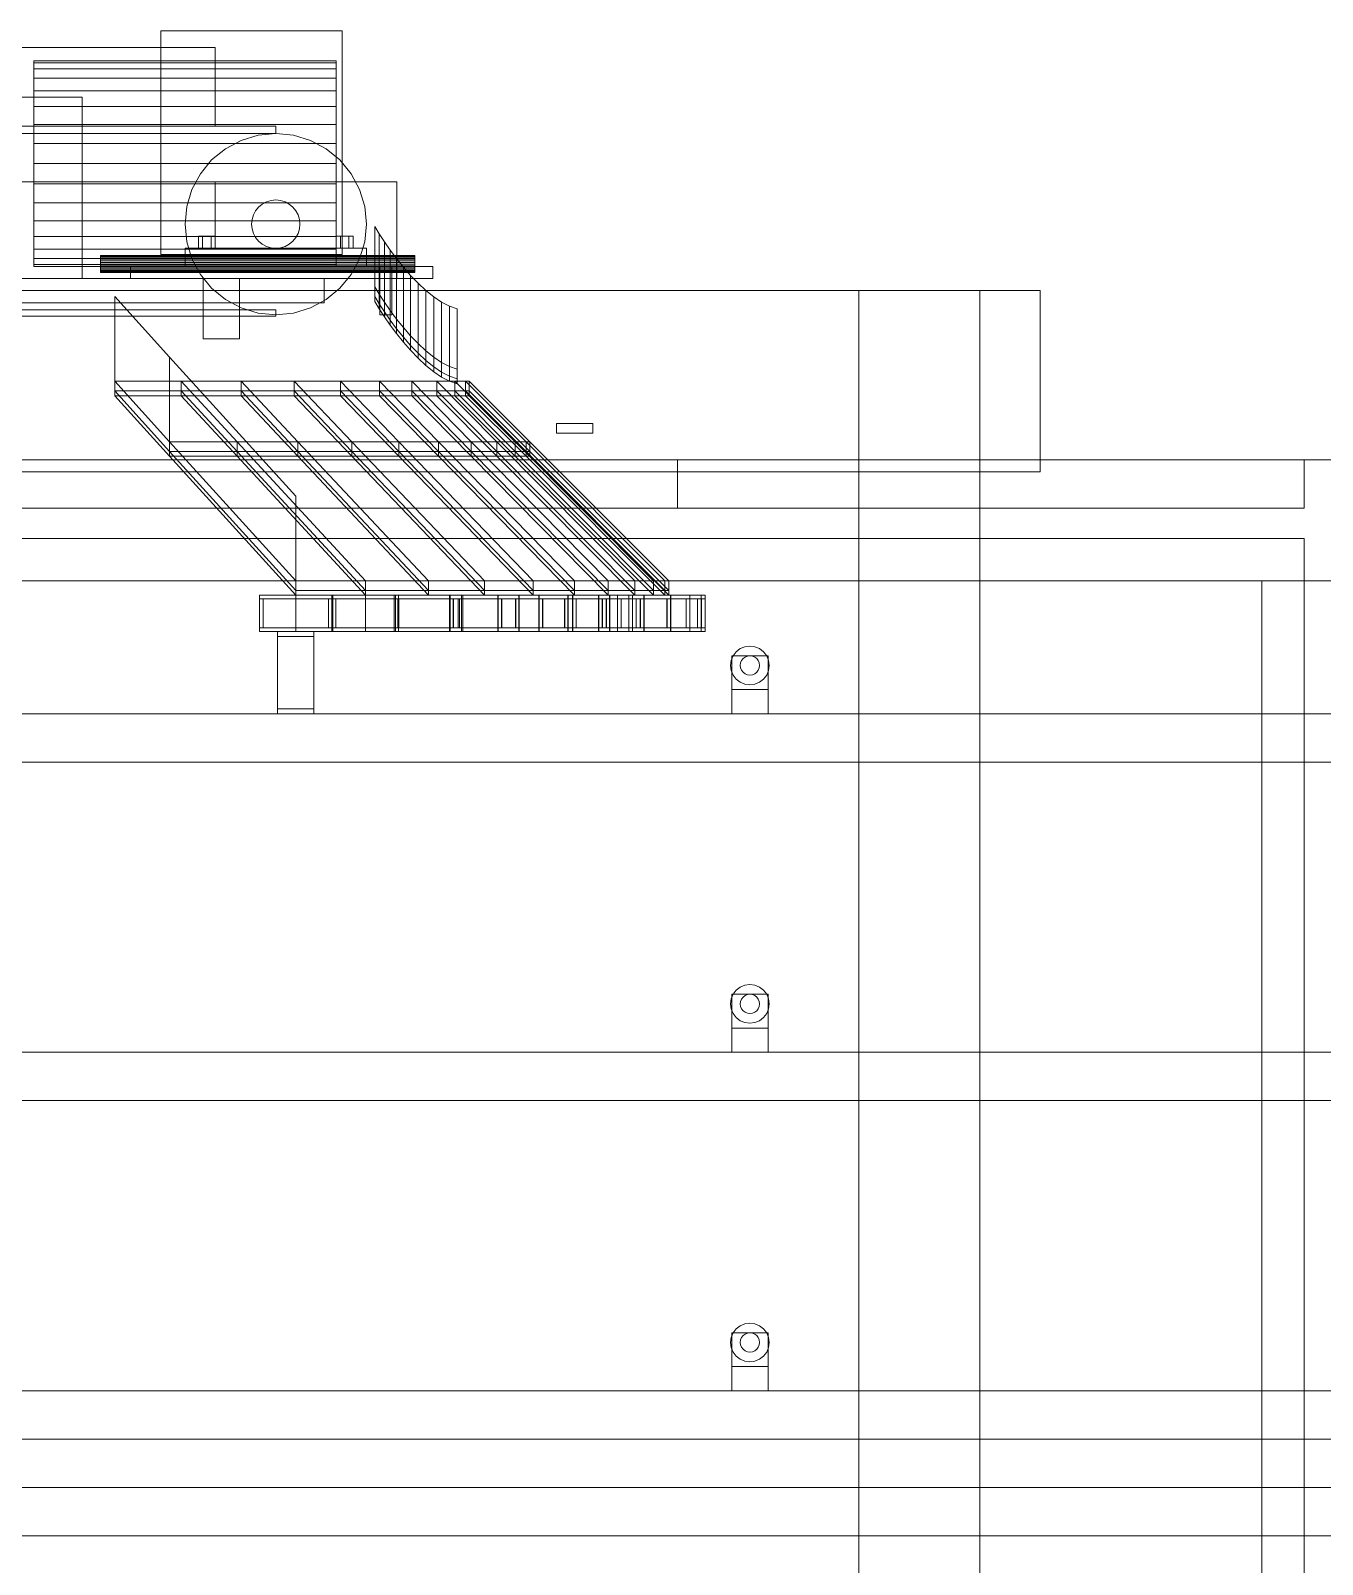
# Model space of a CAD drawing. Header units: millimetres. Extents: x -2500 to 58855, y -53268 to 6837.
# Drawn here: x 39982 to 41050, y 2086 to 3355 of the extents above; entities that cross this region are included whole.
import ezdxf

# ---------------------------------------------------------------- set-up
doc = ezdxf.new("R2010")
doc.units = ezdxf.units.MM
doc.layers.add('lateral_secador', color=7, linetype='Continuous', lineweight=0)

msp = doc.modelspace()

# ---------------------------------------------------------------- linework, layer by layer
at = {"layer": 'lateral_secador'}
for p, q in [((40090.002, 3355), (40240.002, 3355)), ((40090.002, 3355), (40090.002, 3170)), ((40240.002, 3170), (40240.002, 3355)), ((37267.116, 3341), (40135.002, 3341)), ((40135.002, 3276), (40135.002, 3341)), ((39985.002, 3328.367), (39985.002, 3330)), ((39985.002, 3330), (40235.002, 3330)), ((39985.002, 3323.53), (39985.002, 3328.367)), ((39985.002, 3328.367), (40235.002, 3328.367)), ((39985.002, 3315.675), (39985.002, 3323.53)), ((39985.002, 3323.53), (40235.002, 3323.53)), ((40235.002, 3328.367), (40235.002, 3330)), ((40235.002, 3323.53), (40235.002, 3328.367)), ((40235.002, 3315.675), (40235.002, 3323.53)), ((39985.002, 3305.104), (39985.002, 3315.675)), ((39985.002, 3315.675), (40235.002, 3315.675)), ((40235.002, 3305.104), (40235.002, 3315.675)), ((39875.002, 3300), (40025.002, 3300)), ((39985.002, 3292.223), (39985.002, 3305.104)), ((39985.002, 3305.104), (40235.002, 3305.104)), ((40025.002, 3150), (40025.002, 3300)), ((40235.002, 3292.223), (40235.002, 3305.104)), ((39985.002, 3277.528), (39985.002, 3292.223)), ((39985.002, 3292.223), (40235.002, 3292.223)), ((40235.002, 3277.528), (40235.002, 3292.223)), ((37217.116, 3276), (40185.002, 3276)), ((37267.116, 3276), (40135.002, 3276)), ((39985.002, 3261.583), (39985.002, 3277.528)), ((39985.002, 3277.528), (40235.002, 3277.528)), ((40185.002, 3270), (40185.002, 3276)), ((40235.002, 3261.583), (40235.002, 3277.528)), ((37217.116, 3270), (40185.002, 3270)), ((39985.002, 3245), (39985.002, 3261.583)), ((39985.002, 3261.583), (40235.002, 3261.583)), ((40156.301, 3264.291), (40143.334, 3257.36)), ((40170.37, 3268.559), (40156.301, 3264.291)), ((40185.002, 3270), (40170.37, 3268.559)), ((40199.634, 3268.559), (40185.002, 3270)), ((40213.703, 3264.291), (40199.634, 3268.559)), ((40226.67, 3257.36), (40213.703, 3264.291)), ((40235.002, 3245), (40235.002, 3261.583)), ((40131.969, 3248.033), (40122.642, 3236.668)), ((40143.334, 3257.36), (40131.969, 3248.033)), ((40238.035, 3248.033), (40226.67, 3257.36)), ((40247.362, 3236.668), (40238.035, 3248.033)), ((39985.002, 3228.417), (39985.002, 3245)), ((40235.002, 3245), (39985.002, 3245)), ((40122.642, 3236.668), (40115.711, 3223.701)), ((40235.002, 3245), (40235.002, 3228.417)), ((40254.293, 3223.701), (40247.362, 3236.668)), ((37617.116, 3230), (40285.002, 3230)), ((39985.002, 3228.417), (39985.002, 3212.472)), ((39985.002, 3228.417), (40235.002, 3228.417)), ((40115.711, 3223.701), (40111.443, 3209.632)), ((40135.002, 3230), (40235.002, 3230)), ((40135.002, 3230), (40135.002, 3175)), ((40235.002, 3175), (40235.002, 3230)), ((40235.002, 3228.417), (40235.002, 3212.472)), ((40258.561, 3209.632), (40254.293, 3223.701)), ((40285.002, 3150), (40285.002, 3230)), ((39985.002, 3212.472), (39985.002, 3197.777)), ((39985.002, 3212.472), (40235.002, 3212.472)), ((40111.443, 3209.632), (40110.002, 3195)), ((40173.891, 3211.629), (40170.86, 3209.142)), ((40177.348, 3213.478), (40173.891, 3211.629)), ((40181.1, 3214.616), (40177.348, 3213.478)), ((40185.002, 3215), (40181.1, 3214.616)), ((40188.904, 3214.616), (40185.002, 3215)), ((40192.656, 3213.478), (40188.904, 3214.616)), ((40196.113, 3211.629), (40192.656, 3213.478)), ((40199.144, 3209.142), (40196.113, 3211.629)), ((40235.002, 3212.472), (40235.002, 3197.777)), ((40260.002, 3195), (40258.561, 3209.632)), ((39985.002, 3197.777), (39985.002, 3184.896)), ((39985.002, 3197.777), (40235.002, 3197.777)), ((40165.386, 3198.902), (40165.002, 3195)), ((40166.524, 3202.654), (40165.386, 3198.902)), ((40168.373, 3206.111), (40166.524, 3202.654)), ((40170.86, 3209.142), (40168.373, 3206.111)), ((40201.631, 3206.111), (40199.144, 3209.142)), ((40203.48, 3202.654), (40201.631, 3206.111)), ((40204.618, 3198.902), (40203.48, 3202.654)), ((40205.002, 3195), (40204.618, 3198.902)), ((40235.002, 3197.777), (40235.002, 3184.896)), ((39985.002, 3184.896), (39985.002, 3174.325)), ((39985.002, 3184.896), (40235.002, 3184.896)), ((40110.002, 3195), (40111.443, 3180.368)), ((40124.502, 3185), (40121.002, 3185)), ((40121.002, 3175), (40121.002, 3185)), ((40131.502, 3185), (40124.502, 3185)), ((40124.502, 3175), (40124.502, 3185)), ((40135.002, 3185), (40131.502, 3185)), ((40131.502, 3175), (40131.502, 3185)), ((40135.002, 3185), (40135.002, 3175)), ((40165.002, 3195), (40165.386, 3191.098)), ((40165.386, 3191.098), (40166.524, 3187.346)), ((40166.524, 3187.346), (40168.373, 3183.889)), ((40201.631, 3183.889), (40203.48, 3187.346)), ((40203.48, 3187.346), (40204.618, 3191.098)), ((40204.618, 3191.098), (40205.002, 3195)), ((40238.502, 3185), (40235.002, 3185)), ((40235.002, 3175), (40235.002, 3185)), ((40235.002, 3184.896), (40235.002, 3174.325)), ((40245.502, 3185), (40238.502, 3185)), ((40238.502, 3175), (40238.502, 3185)), ((40249.002, 3185), (40245.502, 3185)), ((40245.502, 3175), (40245.502, 3185)), ((40249.002, 3185), (40249.002, 3175)), ((40258.561, 3180.368), (40260.002, 3195)), ((40270.593, 3186.945), (40267.002, 3193)), ((40267.002, 3193), (40267.002, 3135)), ((40270.593, 3128.945), (40270.593, 3186.945)), ((40274.817, 3180.394), (40270.593, 3186.945)), ((39985.002, 3174.325), (39985.002, 3166.47)), ((39985.002, 3174.325), (40235.002, 3174.325)), ((40110.002, 3175), (40260.002, 3175)), ((40110.002, 3175), (40110.002, 3160)), ((40111.443, 3180.368), (40115.711, 3166.299)), ((40124.502, 3175), (40121.002, 3175)), ((40131.502, 3175), (40124.502, 3175)), ((40131.502, 3175), (40135.002, 3175)), ((40135.002, 3175), (40235.002, 3175)), ((40168.373, 3183.889), (40170.86, 3180.858)), ((40170.86, 3180.858), (40173.891, 3178.371)), ((40173.891, 3178.371), (40177.348, 3176.522)), ((40177.348, 3176.522), (40181.1, 3175.384)), ((40181.1, 3175.384), (40185.002, 3175)), ((40185.002, 3175), (40188.904, 3175.384)), ((40188.904, 3175.384), (40192.656, 3176.522)), ((40192.656, 3176.522), (40196.113, 3178.371)), ((40196.113, 3178.371), (40199.144, 3180.858)), ((40199.144, 3180.858), (40201.631, 3183.889)), ((40238.502, 3175), (40235.002, 3175)), ((40235.002, 3174.325), (40235.002, 3166.47)), ((40245.502, 3175), (40238.502, 3175)), ((40245.502, 3175), (40249.002, 3175)), ((40254.293, 3166.299), (40258.561, 3180.368)), ((40260.002, 3160), (40260.002, 3175)), ((40274.817, 3122.394), (40274.817, 3180.394)), ((40279.596, 3173.516), (40274.817, 3180.394)), ((40279.596, 3115.516), (40279.596, 3173.516)), ((40284.854, 3166.481), (40279.596, 3173.516)), ((39985.002, 3166.47), (39985.002, 3161.633)), ((39985.002, 3166.47), (40235.002, 3166.47)), ((39985.002, 3161.633), (39985.002, 3160)), ((39985.002, 3161.633), (40235.002, 3161.633)), ((39985.002, 3160), (40235.002, 3160)), ((40040.002, 3168.865), (40040.002, 3169)), ((40040.002, 3169), (40300.002, 3169)), ((40040.002, 3168.467), (40040.002, 3168.865)), ((40040.002, 3168.865), (40300.002, 3168.865)), ((40040.002, 3167.82), (40040.002, 3168.467)), ((40040.002, 3168.467), (40300.002, 3168.467)), ((40040.002, 3166.95), (40040.002, 3167.82)), ((40040.002, 3167.82), (40300.002, 3167.82)), ((40040.002, 3165.889), (40040.002, 3166.95)), ((40040.002, 3166.95), (40300.002, 3166.95)), ((40040.002, 3164.679), (40040.002, 3165.889)), ((40040.002, 3165.889), (40300.002, 3165.889)), ((40040.002, 3163.366), (40040.002, 3164.679)), ((40040.002, 3164.679), (40300.002, 3164.679)), ((40040.002, 3162), (40040.002, 3163.366)), ((40040.002, 3163.366), (40300.002, 3163.366)), ((40040.002, 3160.634), (40040.002, 3162)), ((40300.002, 3162), (40040.002, 3162)), ((40040.002, 3160.634), (40040.002, 3159.321)), ((40040.002, 3160.634), (40300.002, 3160.634)), ((40040.002, 3159.321), (40040.002, 3158.111)), ((40040.002, 3159.321), (40300.002, 3159.321)), ((40065.002, 3160), (40315.002, 3160)), ((40065.002, 3160), (40065.002, 3150)), ((40090.002, 3170), (40240.002, 3170)), ((40110.002, 3160), (40260.002, 3160)), ((40115.711, 3166.299), (40122.642, 3153.332)), ((40235.002, 3166.47), (40235.002, 3161.633)), ((40235.002, 3161.633), (40235.002, 3160)), ((40247.362, 3153.332), (40254.293, 3166.299)), ((40281.002, 3160), (40271.002, 3160)), ((40271.002, 3160), (40271.002, 3120)), ((40281.002, 3120), (40281.002, 3160)), ((40284.854, 3108.481), (40284.854, 3166.481)), ((40290.515, 3159.461), (40284.854, 3166.481)), ((40290.515, 3101.461), (40290.515, 3159.461)), ((40296.502, 3152.625), (40290.515, 3159.461)), ((40300.002, 3168.865), (40300.002, 3169)), ((40300.002, 3168.467), (40300.002, 3168.865)), ((40300.002, 3167.82), (40300.002, 3168.467)), ((40300.002, 3166.95), (40300.002, 3167.82)), ((40300.002, 3165.889), (40300.002, 3166.95)), ((40300.002, 3164.679), (40300.002, 3165.889)), ((40300.002, 3163.366), (40300.002, 3164.679)), ((40300.002, 3162), (40300.002, 3163.366)), ((40300.002, 3162), (40300.002, 3160.634)), ((40300.002, 3160.634), (40300.002, 3159.321)), ((40300.002, 3159.321), (40300.002, 3158.111)), ((40315.002, 3150), (40315.002, 3160)), ((37617.116, 3150), (40285.002, 3150)), ((39775.002, 3150), (40225.002, 3150)), ((39875.002, 3150), (40025.002, 3150)), ((40040.002, 3158.111), (40040.002, 3157.05)), ((40040.002, 3158.111), (40300.002, 3158.111)), ((40040.002, 3157.05), (40040.002, 3156.18)), ((40040.002, 3157.05), (40300.002, 3157.05)), ((40040.002, 3156.18), (40040.002, 3155.533)), ((40040.002, 3156.18), (40300.002, 3156.18)), ((40040.002, 3155.533), (40040.002, 3155.135)), ((40040.002, 3155.533), (40300.002, 3155.533)), ((40040.002, 3155.135), (40040.002, 3155)), ((40040.002, 3155.135), (40300.002, 3155.135)), ((40040.002, 3155), (40300.002, 3155)), ((40065.002, 3150), (40315.002, 3150)), ((40122.642, 3153.332), (40131.969, 3141.967)), ((40125.002, 3150), (40155.002, 3150)), ((40125.002, 3150), (40125.002, 3100)), ((40155.002, 3100), (40155.002, 3150)), ((40225.002, 3130), (40225.002, 3150)), ((40238.035, 3141.967), (40247.362, 3153.332)), ((40296.502, 3094.625), (40296.502, 3152.625)), ((40302.739, 3146.143), (40296.502, 3152.625)), ((40300.002, 3158.111), (40300.002, 3157.05)), ((40300.002, 3157.05), (40300.002, 3156.18)), ((40300.002, 3156.18), (40300.002, 3155.533)), ((40300.002, 3155.533), (40300.002, 3155.135)), ((40300.002, 3155.135), (40300.002, 3155)), ((40302.739, 3088.143), (40302.739, 3146.143)), ((40309.15, 3140.185), (40302.739, 3146.143)), ((36967.116, 3140), (40817.116, 3140)), ((40097.259, 3085), (40051.943, 3135)), ((40051.943, 3135), (40051.943, 3065)), ((40131.969, 3141.967), (40143.334, 3132.64)), ((40226.67, 3132.64), (40238.035, 3141.967)), ((40267.002, 3143), (40270.593, 3136.945)), ((40267.002, 3135), (40267.002, 3143)), ((40267.002, 3135), (40270.593, 3128.945)), ((40267.002, 3131), (40267.002, 3135)), ((40270.593, 3136.945), (40270.593, 3128.945)), ((40270.593, 3136.945), (40274.817, 3130.394)), ((40309.15, 3082.185), (40309.15, 3140.185)), ((40315.658, 3134.922), (40309.15, 3140.185)), ((40315.658, 3076.922), (40315.658, 3134.922)), ((40322.187, 3130.523), (40315.658, 3134.922)), ((40667.116, 3140), (40767.116, 3140)), ((40667.116, 3140), (40667.116, 2990)), ((40767.116, 2990), (40767.116, 3140)), ((40817.116, 2990), (40817.116, 3140)), ((37217.116, 3124), (40185.002, 3124)), ((39775.002, 3130), (40225.002, 3130)), ((40143.334, 3132.64), (40156.301, 3125.709)), ((40156.301, 3125.709), (40170.37, 3121.441)), ((40170.37, 3121.441), (40185.002, 3120)), ((40185.002, 3119), (40185.002, 3124)), ((40185.002, 3120), (40199.634, 3121.441)), ((40199.634, 3121.441), (40213.703, 3125.709)), ((40213.703, 3125.709), (40226.67, 3132.64)), ((40267.002, 3131), (40270.593, 3124.945)), ((40270.593, 3128.945), (40270.593, 3124.945)), ((40270.593, 3128.945), (40274.817, 3122.394)), ((40270.593, 3124.945), (40274.817, 3118.394)), ((40274.817, 3130.394), (40274.817, 3122.394)), ((40274.817, 3130.394), (40279.596, 3123.516)), ((40274.817, 3122.394), (40274.817, 3118.394)), ((40274.817, 3122.394), (40279.596, 3115.516)), ((40279.596, 3123.516), (40279.596, 3115.516)), ((40279.596, 3123.516), (40284.854, 3116.481)), ((40322.187, 3072.523), (40322.187, 3130.523)), ((40328.661, 3127.159), (40322.187, 3130.523)), ((40328.661, 3069.159), (40328.661, 3127.159)), ((40335.002, 3125), (40328.661, 3127.159)), ((40335.002, 3067), (40335.002, 3125)), ((37217.116, 3119), (40185.002, 3119)), ((40271.002, 3120), (40281.002, 3120)), ((40274.817, 3118.394), (40279.596, 3111.516)), ((40279.596, 3115.516), (40279.596, 3111.516)), ((40279.596, 3115.516), (40284.854, 3108.481)), ((40279.596, 3111.516), (40284.854, 3104.481)), ((40284.854, 3116.481), (40284.854, 3108.481)), ((40284.854, 3116.481), (40290.515, 3109.461)), ((40284.854, 3108.481), (40284.854, 3104.481)), ((40284.854, 3108.481), (40290.515, 3101.461)), ((40290.515, 3109.461), (40290.515, 3101.461)), ((40290.515, 3109.461), (40296.502, 3102.625)), ((40125.002, 3100), (40155.002, 3100)), ((40284.854, 3104.481), (40290.515, 3097.461)), ((40290.515, 3101.461), (40290.515, 3097.461)), ((40290.515, 3101.461), (40296.502, 3094.625)), ((40290.515, 3097.461), (40296.502, 3090.625)), ((40296.502, 3102.625), (40296.502, 3094.625)), ((40296.502, 3102.625), (40302.739, 3096.143)), ((40302.739, 3096.143), (40302.739, 3088.143)), ((40302.739, 3096.143), (40309.15, 3090.185)), ((40097.259, 3015), (40097.259, 3085)), ((40201.484, 2970), (40097.259, 3085)), ((40296.502, 3094.625), (40296.502, 3090.625)), ((40296.502, 3094.625), (40302.739, 3088.143)), ((40296.502, 3090.625), (40302.739, 3084.143)), ((40302.739, 3088.143), (40302.739, 3084.143)), ((40302.739, 3088.143), (40309.15, 3082.185)), ((40302.739, 3084.143), (40309.15, 3078.185)), ((40309.15, 3090.185), (40309.15, 3082.185)), ((40309.15, 3090.185), (40315.658, 3084.922)), ((40315.658, 3084.922), (40315.658, 3076.922)), ((40315.658, 3084.922), (40322.187, 3080.523)), ((40309.15, 3082.185), (40309.15, 3078.185)), ((40309.15, 3082.185), (40315.658, 3076.922)), ((40309.15, 3078.185), (40315.658, 3072.922)), ((40315.658, 3076.922), (40315.658, 3072.922)), ((40315.658, 3076.922), (40322.187, 3072.523)), ((40315.658, 3072.922), (40322.187, 3068.523)), ((40322.187, 3080.523), (40322.187, 3072.523)), ((40322.187, 3080.523), (40328.661, 3077.159)), ((40322.187, 3072.523), (40322.187, 3068.523)), ((40322.187, 3072.523), (40328.661, 3069.159)), ((40328.661, 3077.159), (40328.661, 3069.159)), ((40328.661, 3077.159), (40335.002, 3075)), ((40335.002, 3075), (40335.002, 3067)), ((40051.943, 3065), (40097.259, 3015)), ((40106.906, 3065), (40051.943, 3065)), ((40051.943, 3057), (40051.943, 3065)), ((40153.1, 3015), (40106.906, 3065)), ((40106.906, 3065), (40106.906, 3057)), ((40156.367, 3065), (40106.906, 3065)), ((40203.352, 3015), (40156.367, 3065)), ((40156.367, 3065), (40156.367, 3057)), ((40200.234, 3065), (40156.367, 3065)), ((40247.92, 3015), (40200.234, 3065)), ((40200.234, 3065), (40200.234, 3057)), ((40238.422, 3065), (40200.234, 3065)), ((40286.718, 3015), (40238.422, 3065)), ((40238.422, 3065), (40238.422, 3057)), ((40270.859, 3065), (40238.422, 3065)), ((40319.673, 3015), (40270.859, 3065)), ((40270.859, 3065), (40270.859, 3057)), ((40297.482, 3065), (40270.859, 3065)), ((40346.723, 3015), (40297.482, 3065)), ((40297.482, 3065), (40297.482, 3057)), ((40318.242, 3065), (40297.482, 3065)), ((40367.815, 3015), (40318.242, 3065)), ((40318.242, 3065), (40318.242, 3057)), ((40333.099, 3065), (40318.242, 3065)), ((40322.187, 3068.523), (40328.661, 3065.159)), ((40328.661, 3069.159), (40328.661, 3065.159)), ((40328.661, 3069.159), (40335.002, 3067)), ((40328.661, 3065.159), (40335.002, 3063)), ((40382.909, 3015), (40333.099, 3065)), ((40333.099, 3065), (40333.099, 3057)), ((40342.025, 3065), (40333.099, 3065)), ((40335.002, 3067), (40335.002, 3063)), ((40391.977, 3015), (40342.025, 3065)), ((40342.025, 3065), (40342.025, 3057)), ((40345.002, 3065), (40342.025, 3065)), ((40395.002, 3015), (40345.002, 3065)), ((40345.002, 3065), (40345.002, 3057)), ((40097.259, 3007), (40051.943, 3057)), ((40051.943, 3057), (40106.906, 3057)), ((40051.943, 3053), (40051.943, 3057)), ((40097.259, 3003), (40051.943, 3053)), ((40051.943, 3053), (40106.906, 3053)), ((40106.906, 3057), (40153.1, 3007)), ((40106.906, 3057), (40106.906, 3053)), ((40106.906, 3057), (40156.367, 3057)), ((40106.906, 3053), (40153.1, 3003)), ((40106.906, 3053), (40156.367, 3053)), ((40156.367, 3057), (40203.352, 3007)), ((40156.367, 3057), (40156.367, 3053)), ((40156.367, 3057), (40200.234, 3057)), ((40156.367, 3053), (40203.352, 3003)), ((40156.367, 3053), (40200.234, 3053)), ((40200.234, 3057), (40247.92, 3007)), ((40200.234, 3057), (40200.234, 3053)), ((40200.234, 3057), (40238.422, 3057)), ((40200.234, 3053), (40247.92, 3003)), ((40200.234, 3053), (40238.422, 3053)), ((40238.422, 3057), (40286.718, 3007)), ((40238.422, 3057), (40238.422, 3053)), ((40238.422, 3057), (40270.859, 3057)), ((40238.422, 3053), (40286.718, 3003)), ((40238.422, 3053), (40270.859, 3053)), ((40270.859, 3057), (40319.673, 3007)), ((40270.859, 3057), (40270.859, 3053)), ((40270.859, 3057), (40297.482, 3057)), ((40270.859, 3053), (40319.673, 3003)), ((40270.859, 3053), (40297.482, 3053)), ((40297.482, 3057), (40346.723, 3007)), ((40297.482, 3057), (40297.482, 3053)), ((40297.482, 3057), (40318.242, 3057)), ((40297.482, 3053), (40346.723, 3003)), ((40297.482, 3053), (40318.242, 3053)), ((40318.242, 3057), (40367.815, 3007)), ((40318.242, 3057), (40318.242, 3053)), ((40318.242, 3057), (40333.099, 3057)), ((40318.242, 3053), (40367.815, 3003)), ((40318.242, 3053), (40333.099, 3053)), ((40333.099, 3057), (40382.909, 3007)), ((40333.099, 3057), (40333.099, 3053)), ((40333.099, 3057), (40342.025, 3057)), ((40333.099, 3053), (40382.909, 3003)), ((40333.099, 3053), (40342.025, 3053)), ((40342.025, 3057), (40391.977, 3007)), ((40342.025, 3057), (40342.025, 3053)), ((40342.025, 3057), (40345.002, 3057)), ((40342.025, 3053), (40391.977, 3003)), ((40342.025, 3053), (40345.002, 3053)), ((40345.002, 3057), (40395.002, 3007)), ((40345.002, 3057), (40345.002, 3053)), ((40345.002, 3053), (40395.002, 3003)), ((40417.116, 3030), (40447.116, 3030)), ((40417.116, 3030), (40417.116, 3022)), ((40417.116, 3022), (40447.116, 3022)), ((40447.116, 3022), (40447.116, 3030)), ((40097.259, 3015), (40153.1, 3015)), ((40097.259, 3015), (40097.259, 3007)), ((40097.259, 3015), (40201.484, 2900)), ((40153.1, 3007), (40097.259, 3007)), ((40097.259, 3007), (40097.259, 3003)), ((40201.484, 2892), (40097.259, 3007)), ((40153.1, 3015), (40153.1, 3007)), ((40259.346, 2900), (40153.1, 3015)), ((40153.1, 3015), (40203.352, 3015)), ((40153.1, 3007), (40153.1, 3003)), ((40153.1, 3007), (40259.346, 2892)), ((40203.352, 3007), (40153.1, 3007)), ((40203.352, 3015), (40203.352, 3007)), ((40311.417, 2900), (40203.352, 3015)), ((40203.352, 3015), (40247.92, 3015)), ((40203.352, 3007), (40203.352, 3003)), ((40203.352, 3007), (40311.417, 2892)), ((40247.92, 3007), (40203.352, 3007)), ((40247.92, 3015), (40247.92, 3007)), ((40357.597, 2900), (40247.92, 3015)), ((40247.92, 3015), (40286.718, 3015)), ((40247.92, 3007), (40247.92, 3003)), ((40247.92, 3007), (40357.597, 2892)), ((40286.718, 3007), (40247.92, 3007)), ((40286.718, 3015), (40286.718, 3007)), ((40397.8, 2900), (40286.718, 3015)), ((40286.718, 3015), (40319.673, 3015)), ((40286.718, 3007), (40286.718, 3003)), ((40286.718, 3007), (40397.8, 2892)), ((40319.673, 3007), (40286.718, 3007)), ((40319.673, 3015), (40319.673, 3007)), ((40431.947, 2900), (40319.673, 3015)), ((40319.673, 3015), (40346.723, 3015)), ((40319.673, 3007), (40319.673, 3003)), ((40319.673, 3007), (40431.947, 2892)), ((40346.723, 3007), (40319.673, 3007)), ((40346.723, 3015), (40346.723, 3007)), ((40459.976, 2900), (40346.723, 3015)), ((40346.723, 3015), (40367.815, 3015)), ((40346.723, 3007), (40346.723, 3003)), ((40346.723, 3007), (40459.976, 2892)), ((40367.815, 3007), (40346.723, 3007)), ((40367.815, 3015), (40367.815, 3007)), ((40481.831, 2900), (40367.815, 3015)), ((40367.815, 3015), (40382.909, 3015)), ((40367.815, 3007), (40367.815, 3003)), ((40367.815, 3007), (40481.831, 2892)), ((40382.909, 3007), (40367.815, 3007)), ((40382.909, 3015), (40382.909, 3007)), ((40497.472, 2900), (40382.909, 3015)), ((40382.909, 3015), (40391.977, 3015)), ((40382.909, 3007), (40382.909, 3003)), ((40382.909, 3007), (40497.472, 2892)), ((40391.977, 3007), (40382.909, 3007)), ((40391.977, 3015), (40391.977, 3007)), ((40506.868, 2900), (40391.977, 3015)), ((40391.977, 3015), (40395.002, 3015)), ((40391.977, 3007), (40391.977, 3003)), ((40391.977, 3007), (40506.868, 2892)), ((40395.002, 3007), (40391.977, 3007)), ((40395.002, 3015), (40395.002, 3007)), ((40510.002, 2900), (40395.002, 3015)), ((40395.002, 3007), (40395.002, 3003)), ((40395.002, 3007), (40510.002, 2892)), ((37717.116, 3000), (57717.116, 3000)), ((39117.116, 3000), (40517.116, 3000)), ((40153.1, 3003), (40097.259, 3003)), ((40201.484, 2888), (40097.259, 3003)), ((40153.1, 3003), (40259.346, 2888)), ((40203.352, 3003), (40153.1, 3003)), ((40203.352, 3003), (40311.417, 2888)), ((40247.92, 3003), (40203.352, 3003)), ((40247.92, 3003), (40357.597, 2888)), ((40286.718, 3003), (40247.92, 3003)), ((40286.718, 3003), (40397.8, 2888)), ((40319.673, 3003), (40286.718, 3003)), ((40319.673, 3003), (40431.947, 2888)), ((40346.723, 3003), (40319.673, 3003)), ((40346.723, 3003), (40459.976, 2888)), ((40367.815, 3003), (40346.723, 3003)), ((40367.815, 3003), (40481.831, 2888)), ((40382.909, 3003), (40367.815, 3003)), ((40382.909, 3003), (40497.472, 2888)), ((40391.977, 3003), (40382.909, 3003)), ((40391.977, 3003), (40506.868, 2888)), ((40395.002, 3003), (40391.977, 3003)), ((40395.002, 3003), (40510.002, 2888)), ((40517.116, 3000), (41035.449, 3000)), ((40517.116, 3000), (40517.116, 2960)), ((41035.449, 2960), (41035.449, 3000)), ((36967.116, 2990), (40817.116, 2990)), ((40667.116, 2990), (40767.116, 2990)), ((40667.116, 2990), (40667.116, 25)), ((40767.116, 25), (40767.116, 2990)), ((40201.484, 2900), (40201.484, 2970)), ((39117.116, 2960), (40517.116, 2960)), ((40517.116, 2960), (41035.449, 2960)), ((39398.783, 2935), (41035.449, 2935)), ((41035.449, 665), (41035.449, 2935)), ((37717.116, 2900), (57717.116, 2900)), ((40201.484, 2900), (40259.346, 2900)), ((40201.484, 2900), (40201.484, 2892)), ((40259.346, 2900), (40259.346, 2892)), ((40259.346, 2900), (40311.417, 2900)), ((40311.417, 2900), (40311.417, 2892)), ((40311.417, 2900), (40357.597, 2900)), ((40357.597, 2900), (40357.597, 2892)), ((40357.597, 2900), (40397.8, 2900)), ((40397.8, 2900), (40397.8, 2892)), ((40397.8, 2900), (40431.947, 2900)), ((40431.947, 2900), (40431.947, 2892)), ((40431.947, 2900), (40459.976, 2900)), ((40459.976, 2900), (40459.976, 2892)), ((40459.976, 2900), (40481.831, 2900)), ((40481.831, 2900), (40481.831, 2892)), ((40481.831, 2900), (40497.472, 2900)), ((40497.472, 2900), (40497.472, 2892)), ((40497.472, 2900), (40506.868, 2900)), ((40506.868, 2900), (40506.868, 2892)), ((40506.868, 2900), (40510.002, 2900)), ((40510.002, 2900), (40510.002, 2892)), ((41000.449, 2900), (41100.449, 2900)), ((41000.449, 2900), (41000.449, 650)), ((40171.484, 2885), (40171.484, 2888)), ((40171.484, 2888), (40231.484, 2888)), ((40231.484, 2885), (40171.484, 2885)), ((40171.484, 2861), (40171.484, 2885)), ((40171.484, 2885), (40174.484, 2885)), ((40174.484, 2885), (40174.484, 2861)), ((40259.346, 2892), (40201.484, 2892)), ((40201.484, 2892), (40201.484, 2888)), ((40259.346, 2888), (40201.484, 2888)), ((40201.484, 2885), (40201.484, 2888)), ((40201.484, 2885), (40259.346, 2885)), ((40201.484, 2861), (40201.484, 2885)), ((40228.484, 2861), (40228.484, 2885)), ((40228.484, 2885), (40231.484, 2885)), ((40231.484, 2888), (40231.484, 2885)), ((40231.484, 2885), (40231.484, 2861)), ((40286.624, 2888), (40232.067, 2888)), ((40232.067, 2888), (40232.067, 2885)), ((40232.067, 2888), (40284.138, 2888)), ((40232.067, 2885), (40286.624, 2885)), ((40232.067, 2885), (40284.138, 2885)), ((40234.795, 2885), (40232.067, 2885)), ((40232.067, 2885), (40232.067, 2861)), ((40234.795, 2861), (40234.795, 2885)), ((40234.795, 2885), (40286.866, 2885)), ((40259.346, 2892), (40259.346, 2888)), ((40311.417, 2892), (40259.346, 2892)), ((40311.417, 2888), (40259.346, 2888)), ((40259.346, 2885), (40259.346, 2888)), ((40259.346, 2861), (40259.346, 2885)), ((40339.825, 2888), (40283.009, 2888)), ((40283.009, 2888), (40283.009, 2885)), ((40283.009, 2888), (40329.189, 2888)), ((40283.009, 2885), (40339.825, 2885)), ((40283.009, 2885), (40329.189, 2885)), ((40285.85, 2885), (40283.009, 2885)), ((40283.009, 2885), (40283.009, 2861)), ((40286.624, 2885), (40283.897, 2885)), ((40283.897, 2885), (40283.897, 2861)), ((40283.897, 2885), (40335.967, 2885)), ((40284.138, 2885), (40284.138, 2888)), ((40284.138, 2888), (40338.695, 2888)), ((40338.695, 2885), (40284.138, 2885)), ((40284.138, 2861), (40284.138, 2885)), ((40284.138, 2885), (40286.866, 2885)), ((40285.85, 2861), (40285.85, 2885)), ((40285.85, 2885), (40332.03, 2885)), ((40286.624, 2885), (40286.624, 2888)), ((40286.624, 2888), (40338.695, 2888)), ((40338.695, 2885), (40286.624, 2885)), ((40286.624, 2861), (40286.624, 2885)), ((40286.866, 2885), (40286.866, 2861)), ((40311.417, 2892), (40311.417, 2888)), ((40357.597, 2892), (40311.417, 2892)), ((40357.597, 2888), (40311.417, 2888)), ((40386.399, 2888), (40328.796, 2888)), ((40328.796, 2888), (40328.796, 2885)), ((40328.796, 2888), (40368.998, 2888)), ((40328.796, 2885), (40386.399, 2885)), ((40328.796, 2885), (40368.998, 2885)), ((40331.676, 2885), (40328.796, 2885)), ((40328.796, 2885), (40328.796, 2861)), ((40329.189, 2885), (40329.189, 2888)), ((40329.189, 2888), (40386.005, 2888)), ((40386.005, 2885), (40329.189, 2885)), ((40329.189, 2861), (40329.189, 2885)), ((40329.189, 2885), (40332.03, 2885)), ((40331.676, 2861), (40331.676, 2885)), ((40331.676, 2885), (40371.878, 2885)), ((40332.03, 2885), (40332.03, 2861)), ((40335.967, 2861), (40335.967, 2885)), ((40335.967, 2885), (40338.695, 2885)), ((40339.825, 2885), (40336.984, 2885)), ((40336.984, 2885), (40336.984, 2861)), ((40336.984, 2885), (40383.164, 2885)), ((40338.695, 2888), (40338.695, 2885)), ((40338.695, 2885), (40338.695, 2861)), ((40339.825, 2885), (40339.825, 2888)), ((40339.825, 2888), (40386.005, 2888)), ((40386.005, 2885), (40339.825, 2885)), ((40339.825, 2861), (40339.825, 2885)), ((40357.597, 2892), (40357.597, 2888)), ((40397.8, 2892), (40357.597, 2892)), ((40397.8, 2888), (40357.597, 2888)), ((40426.94, 2888), (40368.659, 2888)), ((40368.659, 2888), (40368.659, 2885)), ((40368.659, 2888), (40402.807, 2888)), ((40368.659, 2885), (40426.94, 2885)), ((40368.659, 2885), (40402.807, 2885)), ((40371.573, 2885), (40368.659, 2885)), ((40368.659, 2885), (40368.659, 2861)), ((40368.998, 2885), (40368.998, 2888)), ((40368.998, 2888), (40426.601, 2888)), ((40426.601, 2885), (40368.998, 2885)), ((40368.998, 2861), (40368.998, 2885)), ((40368.998, 2885), (40371.878, 2885)), ((40371.573, 2861), (40371.573, 2885)), ((40371.573, 2885), (40405.721, 2885)), ((40371.878, 2885), (40371.878, 2861)), ((40383.164, 2861), (40383.164, 2885)), ((40383.164, 2885), (40386.005, 2885)), ((40386.399, 2885), (40383.519, 2885)), ((40383.519, 2885), (40383.519, 2861)), ((40383.519, 2885), (40423.721, 2885)), ((40386.005, 2888), (40386.005, 2885)), ((40386.005, 2885), (40386.005, 2861)), ((40386.399, 2885), (40386.399, 2888)), ((40386.399, 2888), (40426.601, 2888)), ((40426.601, 2885), (40386.399, 2885)), ((40386.399, 2861), (40386.399, 2885)), ((40397.8, 2892), (40397.8, 2888)), ((40431.947, 2892), (40397.8, 2892)), ((40431.947, 2888), (40397.8, 2888)), ((40461.371, 2888), (40402.524, 2888)), ((40402.524, 2888), (40402.524, 2885)), ((40402.524, 2888), (40430.552, 2888)), ((40402.524, 2885), (40461.371, 2885)), ((40402.524, 2885), (40430.552, 2885)), ((40405.466, 2885), (40402.524, 2885)), ((40402.524, 2885), (40402.524, 2861)), ((40402.807, 2885), (40402.807, 2888)), ((40402.807, 2888), (40461.088, 2888)), ((40461.088, 2885), (40402.807, 2885)), ((40402.807, 2861), (40402.807, 2885)), ((40402.807, 2885), (40405.721, 2885)), ((40405.466, 2861), (40405.466, 2885)), ((40405.466, 2885), (40433.494, 2885)), ((40405.721, 2885), (40405.721, 2861)), ((40423.721, 2861), (40423.721, 2885)), ((40423.721, 2885), (40426.601, 2885)), ((40426.94, 2885), (40424.026, 2885)), ((40424.026, 2885), (40424.026, 2861)), ((40424.026, 2885), (40458.174, 2885)), ((40426.601, 2888), (40426.601, 2885)), ((40426.601, 2885), (40426.601, 2861)), ((40426.94, 2885), (40426.94, 2888)), ((40426.94, 2888), (40461.088, 2888)), ((40461.088, 2885), (40426.94, 2885)), ((40426.94, 2861), (40426.94, 2885)), ((40489.627, 2888), (40430.325, 2888)), ((40430.325, 2888), (40430.325, 2885)), ((40430.325, 2888), (40452.18, 2888)), ((40430.325, 2885), (40489.627, 2885)), ((40430.325, 2885), (40452.18, 2885)), ((40433.29, 2885), (40430.325, 2885)), ((40430.325, 2885), (40430.325, 2861)), ((40430.552, 2885), (40430.552, 2888)), ((40430.552, 2888), (40489.399, 2888)), ((40489.399, 2885), (40430.552, 2885)), ((40430.552, 2861), (40430.552, 2885)), ((40430.552, 2885), (40433.494, 2885)), ((40431.947, 2892), (40431.947, 2888)), ((40459.976, 2892), (40431.947, 2892)), ((40459.976, 2888), (40431.947, 2888)), ((40433.29, 2861), (40433.29, 2885)), ((40433.29, 2885), (40455.145, 2885)), ((40433.494, 2885), (40433.494, 2861)), ((40511.653, 2888), (40452.009, 2888)), ((40452.009, 2888), (40452.009, 2885)), ((40452.009, 2888), (40467.65, 2888)), ((40452.009, 2885), (40511.653, 2885)), ((40452.009, 2885), (40467.65, 2885)), ((40454.991, 2885), (40452.009, 2885)), ((40452.009, 2885), (40452.009, 2861)), ((40452.18, 2885), (40452.18, 2888)), ((40452.18, 2888), (40511.482, 2888)), ((40511.482, 2885), (40452.18, 2885)), ((40452.18, 2861), (40452.18, 2885)), ((40452.18, 2885), (40455.145, 2885)), ((40454.991, 2861), (40454.991, 2885)), ((40454.991, 2885), (40470.632, 2885)), ((40455.145, 2885), (40455.145, 2861)), ((40458.174, 2861), (40458.174, 2885)), ((40458.174, 2885), (40461.088, 2885)), ((40461.371, 2885), (40458.429, 2885)), ((40458.429, 2885), (40458.429, 2861)), ((40458.429, 2885), (40486.457, 2885)), ((40459.976, 2892), (40459.976, 2888)), ((40481.831, 2892), (40459.976, 2892)), ((40481.831, 2888), (40459.976, 2888)), ((40461.088, 2888), (40461.088, 2885)), ((40461.088, 2885), (40461.088, 2861)), ((40461.371, 2885), (40461.371, 2888)), ((40461.371, 2888), (40489.399, 2888)), ((40489.399, 2885), (40461.371, 2885)), ((40461.371, 2861), (40461.371, 2885)), ((40527.407, 2888), (40467.536, 2888)), ((40467.536, 2888), (40467.536, 2885)), ((40467.536, 2888), (40476.932, 2888)), ((40467.536, 2885), (40527.407, 2885)), ((40467.536, 2885), (40476.932, 2885)), ((40470.529, 2885), (40467.536, 2885)), ((40467.536, 2885), (40467.536, 2861)), ((40467.65, 2885), (40467.65, 2888)), ((40467.65, 2888), (40527.293, 2888)), ((40527.293, 2885), (40467.65, 2885)), ((40467.65, 2861), (40467.65, 2885)), ((40467.65, 2885), (40470.632, 2885)), ((40470.529, 2861), (40470.529, 2885)), ((40470.529, 2885), (40479.926, 2885)), ((40470.632, 2885), (40470.632, 2861)), ((40536.861, 2888), (40476.875, 2888)), ((40476.875, 2888), (40476.875, 2885)), ((40476.875, 2888), (40480.009, 2888)), ((40476.875, 2885), (40536.861, 2885)), ((40476.875, 2885), (40480.009, 2885)), ((40479.874, 2885), (40476.875, 2885)), ((40476.875, 2885), (40476.875, 2861)), ((40476.932, 2885), (40476.932, 2888)), ((40476.932, 2888), (40536.804, 2888)), ((40536.804, 2885), (40476.932, 2885)), ((40476.932, 2861), (40476.932, 2885)), ((40476.932, 2885), (40479.926, 2885)), ((40479.874, 2861), (40479.874, 2885)), ((40479.874, 2885), (40483.008, 2885)), ((40479.926, 2885), (40479.926, 2861)), ((40480.009, 2885), (40480.009, 2888)), ((40480.009, 2888), (40539.995, 2888)), ((40539.995, 2885), (40480.009, 2885)), ((40480.009, 2861), (40480.009, 2885)), ((40480.009, 2885), (40483.008, 2885)), ((40481.831, 2892), (40481.831, 2888)), ((40497.472, 2892), (40481.831, 2892)), ((40497.472, 2888), (40481.831, 2888)), ((40483.008, 2885), (40483.008, 2861)), ((40486.457, 2861), (40486.457, 2885)), ((40486.457, 2885), (40489.399, 2885)), ((40489.627, 2885), (40486.661, 2885)), ((40486.661, 2885), (40486.661, 2861)), ((40486.661, 2885), (40508.517, 2885)), ((40489.399, 2888), (40489.399, 2885)), ((40489.399, 2885), (40489.399, 2861)), ((40489.627, 2885), (40489.627, 2888)), ((40489.627, 2888), (40511.482, 2888)), ((40511.482, 2885), (40489.627, 2885)), ((40489.627, 2861), (40489.627, 2885)), ((40497.472, 2892), (40497.472, 2888)), ((40506.868, 2892), (40497.472, 2892)), ((40506.868, 2888), (40497.472, 2888)), ((40506.868, 2892), (40506.868, 2888)), ((40510.002, 2892), (40506.868, 2892)), ((40510.002, 2888), (40506.868, 2888)), ((40508.517, 2861), (40508.517, 2885)), ((40508.517, 2885), (40511.482, 2885)), ((40511.653, 2885), (40508.67, 2885)), ((40508.67, 2885), (40508.67, 2861)), ((40508.67, 2885), (40524.311, 2885)), ((40510.002, 2892), (40510.002, 2888)), ((40511.482, 2888), (40511.482, 2885)), ((40511.482, 2885), (40511.482, 2861)), ((40511.653, 2885), (40511.653, 2888)), ((40511.653, 2888), (40527.293, 2888)), ((40527.293, 2885), (40511.653, 2885)), ((40511.653, 2861), (40511.653, 2885)), ((40524.311, 2861), (40524.311, 2885)), ((40524.311, 2885), (40527.293, 2885)), ((40527.407, 2885), (40524.414, 2885)), ((40524.414, 2885), (40524.414, 2861)), ((40524.414, 2885), (40533.81, 2885)), ((40527.293, 2888), (40527.293, 2885)), ((40527.293, 2885), (40527.293, 2861)), ((40527.407, 2885), (40527.407, 2888)), ((40527.407, 2888), (40536.804, 2888)), ((40536.804, 2885), (40527.407, 2885)), ((40527.407, 2861), (40527.407, 2885)), ((40533.81, 2861), (40533.81, 2885)), ((40533.81, 2885), (40536.804, 2885)), ((40536.861, 2885), (40533.861, 2885)), ((40533.861, 2885), (40533.861, 2861)), ((40533.861, 2885), (40536.996, 2885)), ((40536.804, 2888), (40536.804, 2885)), ((40536.804, 2885), (40536.804, 2861)), ((40536.861, 2885), (40536.861, 2888)), ((40536.861, 2888), (40539.995, 2888)), ((40539.995, 2885), (40536.861, 2885)), ((40536.861, 2861), (40536.861, 2885)), ((40536.996, 2861), (40536.996, 2885)), ((40536.996, 2885), (40539.995, 2885)), ((40539.995, 2888), (40539.995, 2885)), ((40539.995, 2885), (40539.995, 2861)), ((40171.484, 2858), (40171.484, 2861)), ((40171.484, 2861), (40231.484, 2861)), ((40174.484, 2861), (40171.484, 2861)), ((40231.484, 2858), (40171.484, 2858)), ((40186.484, 2854), (40186.484, 2858)), ((40186.484, 2858), (40216.484, 2858)), ((40201.484, 2858), (40201.484, 2861)), ((40201.484, 2861), (40259.346, 2861)), ((40201.484, 2858), (40259.346, 2858)), ((40216.484, 2854), (40216.484, 2858)), ((40231.484, 2861), (40228.484, 2861)), ((40231.484, 2861), (40231.484, 2858)), ((40286.624, 2861), (40232.067, 2861)), ((40232.067, 2861), (40232.067, 2858)), ((40232.067, 2861), (40284.138, 2861)), ((40232.067, 2861), (40234.795, 2861)), ((40232.067, 2858), (40286.624, 2858)), ((40232.067, 2858), (40284.138, 2858)), ((40286.866, 2861), (40234.795, 2861)), ((40259.346, 2858), (40259.346, 2861)), ((40339.825, 2861), (40283.009, 2861)), ((40283.009, 2861), (40283.009, 2858)), ((40283.009, 2861), (40329.189, 2861)), ((40283.009, 2861), (40285.85, 2861)), ((40283.009, 2858), (40339.825, 2858)), ((40283.009, 2858), (40329.189, 2858)), ((40283.897, 2861), (40286.624, 2861)), ((40283.897, 2861), (40335.967, 2861)), ((40284.138, 2858), (40284.138, 2861)), ((40284.138, 2861), (40338.695, 2861)), ((40286.866, 2861), (40284.138, 2861)), ((40338.695, 2858), (40284.138, 2858)), ((40332.03, 2861), (40285.85, 2861)), ((40286.624, 2858), (40286.624, 2861)), ((40286.624, 2861), (40338.695, 2861)), ((40338.695, 2858), (40286.624, 2858)), ((40386.399, 2861), (40328.796, 2861)), ((40328.796, 2861), (40328.796, 2858)), ((40328.796, 2861), (40368.998, 2861)), ((40328.796, 2861), (40331.676, 2861)), ((40328.796, 2858), (40386.399, 2858)), ((40328.796, 2858), (40368.998, 2858)), ((40329.189, 2858), (40329.189, 2861)), ((40329.189, 2861), (40386.005, 2861)), ((40332.03, 2861), (40329.189, 2861)), ((40386.005, 2858), (40329.189, 2858)), ((40371.878, 2861), (40331.676, 2861)), ((40338.695, 2861), (40335.967, 2861)), ((40336.984, 2861), (40339.825, 2861)), ((40336.984, 2861), (40383.164, 2861)), ((40338.695, 2861), (40338.695, 2858)), ((40339.825, 2858), (40339.825, 2861)), ((40339.825, 2861), (40386.005, 2861)), ((40386.005, 2858), (40339.825, 2858)), ((40426.94, 2861), (40368.659, 2861)), ((40368.659, 2861), (40368.659, 2858)), ((40368.659, 2861), (40402.807, 2861)), ((40368.659, 2861), (40371.573, 2861)), ((40368.659, 2858), (40426.94, 2858)), ((40368.659, 2858), (40402.807, 2858)), ((40368.998, 2858), (40368.998, 2861)), ((40368.998, 2861), (40426.601, 2861)), ((40371.878, 2861), (40368.998, 2861)), ((40426.601, 2858), (40368.998, 2858)), ((40405.721, 2861), (40371.573, 2861)), ((40386.005, 2861), (40383.164, 2861)), ((40383.519, 2861), (40386.399, 2861)), ((40383.519, 2861), (40423.721, 2861)), ((40386.005, 2861), (40386.005, 2858)), ((40386.399, 2858), (40386.399, 2861)), ((40386.399, 2861), (40426.601, 2861)), ((40426.601, 2858), (40386.399, 2858)), ((40461.371, 2861), (40402.524, 2861)), ((40402.524, 2861), (40402.524, 2858)), ((40402.524, 2861), (40430.552, 2861)), ((40402.524, 2861), (40405.466, 2861)), ((40402.524, 2858), (40461.371, 2858)), ((40402.524, 2858), (40430.552, 2858)), ((40402.807, 2858), (40402.807, 2861)), ((40402.807, 2861), (40461.088, 2861)), ((40405.721, 2861), (40402.807, 2861)), ((40461.088, 2858), (40402.807, 2858)), ((40433.494, 2861), (40405.466, 2861)), ((40426.601, 2861), (40423.721, 2861)), ((40424.026, 2861), (40426.94, 2861)), ((40424.026, 2861), (40458.174, 2861)), ((40426.601, 2861), (40426.601, 2858)), ((40426.94, 2858), (40426.94, 2861)), ((40426.94, 2861), (40461.088, 2861)), ((40461.088, 2858), (40426.94, 2858)), ((40489.627, 2861), (40430.325, 2861)), ((40430.325, 2861), (40430.325, 2858)), ((40430.325, 2861), (40452.18, 2861)), ((40430.325, 2861), (40433.29, 2861)), ((40430.325, 2858), (40489.627, 2858)), ((40430.325, 2858), (40452.18, 2858)), ((40430.552, 2858), (40430.552, 2861)), ((40430.552, 2861), (40489.399, 2861)), ((40433.494, 2861), (40430.552, 2861)), ((40489.399, 2858), (40430.552, 2858)), ((40455.145, 2861), (40433.29, 2861)), ((40511.653, 2861), (40452.009, 2861)), ((40452.009, 2861), (40452.009, 2858)), ((40452.009, 2861), (40467.65, 2861)), ((40452.009, 2861), (40454.991, 2861)), ((40452.009, 2858), (40511.653, 2858)), ((40452.009, 2858), (40467.65, 2858)), ((40452.18, 2858), (40452.18, 2861)), ((40452.18, 2861), (40511.482, 2861)), ((40455.145, 2861), (40452.18, 2861)), ((40511.482, 2858), (40452.18, 2858)), ((40470.632, 2861), (40454.991, 2861)), ((40461.088, 2861), (40458.174, 2861)), ((40458.429, 2861), (40461.371, 2861)), ((40458.429, 2861), (40486.457, 2861)), ((40461.088, 2861), (40461.088, 2858)), ((40461.371, 2858), (40461.371, 2861)), ((40461.371, 2861), (40489.399, 2861)), ((40489.399, 2858), (40461.371, 2858)), ((40527.407, 2861), (40467.536, 2861)), ((40467.536, 2861), (40467.536, 2858)), ((40467.536, 2861), (40476.932, 2861)), ((40467.536, 2861), (40470.529, 2861)), ((40467.536, 2858), (40527.407, 2858)), ((40467.536, 2858), (40476.932, 2858)), ((40467.65, 2858), (40467.65, 2861)), ((40467.65, 2861), (40527.293, 2861)), ((40470.632, 2861), (40467.65, 2861)), ((40527.293, 2858), (40467.65, 2858)), ((40479.926, 2861), (40470.529, 2861)), ((40536.861, 2861), (40476.875, 2861)), ((40476.875, 2861), (40476.875, 2858)), ((40476.875, 2861), (40480.009, 2861)), ((40476.875, 2861), (40479.874, 2861)), ((40476.875, 2858), (40536.861, 2858)), ((40476.875, 2858), (40480.009, 2858)), ((40476.932, 2858), (40476.932, 2861)), ((40476.932, 2861), (40536.804, 2861)), ((40479.926, 2861), (40476.932, 2861)), ((40536.804, 2858), (40476.932, 2858)), ((40483.008, 2861), (40479.874, 2861)), ((40480.009, 2858), (40480.009, 2861)), ((40480.009, 2861), (40539.995, 2861)), ((40483.008, 2861), (40480.009, 2861)), ((40539.995, 2858), (40480.009, 2858)), ((40489.399, 2861), (40486.457, 2861)), ((40486.661, 2861), (40489.627, 2861)), ((40486.661, 2861), (40508.517, 2861)), ((40489.399, 2861), (40489.399, 2858)), ((40489.627, 2858), (40489.627, 2861)), ((40489.627, 2861), (40511.482, 2861)), ((40511.482, 2858), (40489.627, 2858)), ((40511.482, 2861), (40508.517, 2861)), ((40508.67, 2861), (40511.653, 2861)), ((40508.67, 2861), (40524.311, 2861)), ((40511.482, 2861), (40511.482, 2858)), ((40511.653, 2858), (40511.653, 2861)), ((40511.653, 2861), (40527.293, 2861)), ((40527.293, 2858), (40511.653, 2858)), ((40527.293, 2861), (40524.311, 2861)), ((40524.414, 2861), (40527.407, 2861)), ((40524.414, 2861), (40533.81, 2861)), ((40527.293, 2861), (40527.293, 2858)), ((40527.407, 2858), (40527.407, 2861)), ((40527.407, 2861), (40536.804, 2861)), ((40536.804, 2858), (40527.407, 2858)), ((40536.804, 2861), (40533.81, 2861)), ((40533.861, 2861), (40536.861, 2861)), ((40533.861, 2861), (40536.996, 2861)), ((40536.804, 2861), (40536.804, 2858)), ((40536.861, 2858), (40536.861, 2861)), ((40536.861, 2861), (40539.995, 2861)), ((40539.995, 2858), (40536.861, 2858)), ((40539.995, 2861), (40536.996, 2861)), ((40539.995, 2861), (40539.995, 2858)), ((40186.484, 2854), (40216.484, 2854)), ((40186.484, 2794), (40186.484, 2854)), ((40216.484, 2794), (40216.484, 2854)), ((40569.116, 2843.856), (40565.802, 2841.314)), ((40572.975, 2845.455), (40569.116, 2843.856)), ((40577.116, 2846), (40572.975, 2845.455)), ((40581.257, 2845.455), (40577.116, 2846)), ((40585.116, 2843.856), (40581.257, 2845.455)), ((40588.43, 2841.314), (40585.116, 2843.856)), ((40561.661, 2834.141), (40561.116, 2830)), ((40561.116, 2830), (40561.661, 2825.859)), ((40563.259, 2838), (40561.661, 2834.141)), ((40562.116, 2838), (40592.116, 2838)), ((40562.116, 2838), (40562.116, 2810)), ((40565.802, 2841.314), (40563.259, 2838)), ((40569.388, 2832.071), (40569.116, 2830)), ((40569.116, 2830), (40569.388, 2827.929)), ((40570.188, 2834), (40569.388, 2832.071)), ((40571.459, 2835.657), (40570.188, 2834)), ((40573.116, 2836.928), (40571.459, 2835.657)), ((40575.045, 2837.727), (40573.116, 2836.928)), ((40577.116, 2838), (40575.045, 2837.727)), ((40579.186, 2837.727), (40577.116, 2838)), ((40581.116, 2836.928), (40579.186, 2837.727)), ((40582.773, 2835.657), (40581.116, 2836.928)), ((40584.044, 2834), (40582.773, 2835.657)), ((40584.843, 2832.071), (40584.044, 2834)), ((40585.116, 2830), (40584.843, 2832.071)), ((40584.843, 2827.929), (40585.116, 2830)), ((40590.972, 2838), (40588.43, 2841.314)), ((40592.571, 2834.141), (40590.972, 2838)), ((40592.116, 2810), (40592.116, 2838)), ((40593.116, 2830), (40592.571, 2834.141)), ((40592.571, 2825.859), (40593.116, 2830)), ((40561.661, 2825.859), (40563.259, 2822)), ((40563.259, 2822), (40565.802, 2818.686)), ((40565.802, 2818.686), (40569.116, 2816.144)), ((40569.116, 2816.144), (40572.975, 2814.545)), ((40569.388, 2827.929), (40570.188, 2826)), ((40570.188, 2826), (40571.459, 2824.343)), ((40571.459, 2824.343), (40573.116, 2823.072)), ((40573.116, 2823.072), (40575.045, 2822.273)), ((40575.045, 2822.273), (40577.116, 2822)), ((40577.116, 2822), (40579.186, 2822.273)), ((40579.186, 2822.273), (40581.116, 2823.072)), ((40581.116, 2823.072), (40582.773, 2824.343)), ((40581.257, 2814.545), (40585.116, 2816.144)), ((40582.773, 2824.343), (40584.044, 2826)), ((40584.044, 2826), (40584.843, 2827.929)), ((40585.116, 2816.144), (40588.43, 2818.686)), ((40588.43, 2818.686), (40590.972, 2822)), ((40590.972, 2822), (40592.571, 2825.859)), ((40562.116, 2810), (40592.116, 2810)), ((40562.116, 2810), (40562.116, 2790)), ((40572.975, 2814.545), (40577.116, 2814)), ((40577.116, 2814), (40581.257, 2814.545)), ((40592.116, 2790), (40592.116, 2810)), ((40186.484, 2790), (40186.484, 2794)), ((40186.484, 2794), (40216.484, 2794)), ((40216.484, 2790), (40216.484, 2794)), ((38067.116, 2790), (57367.116, 2790)), ((40186.484, 2790), (40216.484, 2790)), ((40562.116, 2790), (40592.116, 2790)), ((38067.116, 2750), (57367.116, 2750)), ((40569.116, 2563.856), (40565.802, 2561.314)), ((40572.975, 2565.455), (40569.116, 2563.856)), ((40577.116, 2566), (40572.975, 2565.455)), ((40581.257, 2565.455), (40577.116, 2566)), ((40585.116, 2563.856), (40581.257, 2565.455)), ((40588.43, 2561.314), (40585.116, 2563.856)), ((40561.661, 2554.141), (40561.116, 2550)), ((40561.116, 2550), (40561.661, 2545.859)), ((40563.259, 2558), (40561.661, 2554.141)), ((40562.116, 2558), (40592.116, 2558)), ((40562.116, 2558), (40562.116, 2530)), ((40565.802, 2561.314), (40563.259, 2558)), ((40569.388, 2552.071), (40569.116, 2550)), ((40569.116, 2550), (40569.388, 2547.929)), ((40570.188, 2554), (40569.388, 2552.071)), ((40571.459, 2555.657), (40570.188, 2554)), ((40573.116, 2556.928), (40571.459, 2555.657)), ((40575.045, 2557.727), (40573.116, 2556.928)), ((40577.116, 2558), (40575.045, 2557.727)), ((40579.186, 2557.727), (40577.116, 2558)), ((40581.116, 2556.928), (40579.186, 2557.727)), ((40582.773, 2555.657), (40581.116, 2556.928)), ((40584.044, 2554), (40582.773, 2555.657)), ((40584.843, 2552.071), (40584.044, 2554)), ((40585.116, 2550), (40584.843, 2552.071)), ((40584.843, 2547.929), (40585.116, 2550)), ((40590.972, 2558), (40588.43, 2561.314)), ((40592.571, 2554.141), (40590.972, 2558)), ((40592.116, 2530), (40592.116, 2558)), ((40593.116, 2550), (40592.571, 2554.141)), ((40592.571, 2545.859), (40593.116, 2550)), ((40561.661, 2545.859), (40563.259, 2542)), ((40563.259, 2542), (40565.802, 2538.686)), ((40565.802, 2538.686), (40569.116, 2536.144)), ((40569.388, 2547.929), (40570.188, 2546)), ((40570.188, 2546), (40571.459, 2544.343)), ((40571.459, 2544.343), (40573.116, 2543.072)), ((40573.116, 2543.072), (40575.045, 2542.273)), ((40575.045, 2542.273), (40577.116, 2542)), ((40577.116, 2542), (40579.186, 2542.273)), ((40579.186, 2542.273), (40581.116, 2543.072)), ((40581.116, 2543.072), (40582.773, 2544.343)), ((40582.773, 2544.343), (40584.044, 2546)), ((40584.044, 2546), (40584.843, 2547.929)), ((40585.116, 2536.144), (40588.43, 2538.686)), ((40588.43, 2538.686), (40590.972, 2542)), ((40590.972, 2542), (40592.571, 2545.859)), ((40562.116, 2530), (40592.116, 2530)), ((40562.116, 2530), (40562.116, 2510)), ((40569.116, 2536.144), (40572.975, 2534.545)), ((40572.975, 2534.545), (40577.116, 2534)), ((40577.116, 2534), (40581.257, 2534.545)), ((40581.257, 2534.545), (40585.116, 2536.144)), ((40592.116, 2510), (40592.116, 2530)), ((38067.116, 2510), (57367.116, 2510)), ((40562.116, 2510), (40592.116, 2510)), ((38067.116, 2470), (57367.116, 2470)), ((40569.116, 2283.856), (40565.802, 2281.314)), ((40572.975, 2285.455), (40569.116, 2283.856)), ((40577.116, 2286), (40572.975, 2285.455)), ((40581.257, 2285.455), (40577.116, 2286)), ((40585.116, 2283.856), (40581.257, 2285.455)), ((40588.43, 2281.314), (40585.116, 2283.856)), ((40561.661, 2274.141), (40561.116, 2270)), ((40563.259, 2278), (40561.661, 2274.141)), ((40562.116, 2278), (40592.116, 2278)), ((40562.116, 2278), (40562.116, 2250)), ((40565.802, 2281.314), (40563.259, 2278)), ((40569.388, 2272.071), (40569.116, 2270)), ((40570.188, 2274), (40569.388, 2272.071)), ((40571.459, 2275.657), (40570.188, 2274)), ((40573.116, 2276.928), (40571.459, 2275.657)), ((40575.045, 2277.727), (40573.116, 2276.928)), ((40577.116, 2278), (40575.045, 2277.727)), ((40579.186, 2277.727), (40577.116, 2278)), ((40581.116, 2276.928), (40579.186, 2277.727)), ((40582.773, 2275.657), (40581.116, 2276.928)), ((40584.044, 2274), (40582.773, 2275.657)), ((40584.843, 2272.071), (40584.044, 2274)), ((40585.116, 2270), (40584.843, 2272.071)), ((40590.972, 2278), (40588.43, 2281.314)), ((40592.571, 2274.141), (40590.972, 2278)), ((40592.116, 2250), (40592.116, 2278)), ((40593.116, 2270), (40592.571, 2274.141)), ((40561.116, 2270), (40561.661, 2265.859)), ((40561.661, 2265.859), (40563.259, 2262)), ((40563.259, 2262), (40565.802, 2258.686)), ((40565.802, 2258.686), (40569.116, 2256.144)), ((40569.116, 2270), (40569.388, 2267.929)), ((40569.388, 2267.929), (40570.188, 2266)), ((40570.188, 2266), (40571.459, 2264.343)), ((40571.459, 2264.343), (40573.116, 2263.072)), ((40573.116, 2263.072), (40575.045, 2262.273)), ((40575.045, 2262.273), (40577.116, 2262)), ((40577.116, 2262), (40579.186, 2262.273)), ((40579.186, 2262.273), (40581.116, 2263.072)), ((40581.116, 2263.072), (40582.773, 2264.343)), ((40582.773, 2264.343), (40584.044, 2266)), ((40584.044, 2266), (40584.843, 2267.929)), ((40584.843, 2267.929), (40585.116, 2270)), ((40585.116, 2256.144), (40588.43, 2258.686)), ((40588.43, 2258.686), (40590.972, 2262)), ((40590.972, 2262), (40592.571, 2265.859)), ((40592.571, 2265.859), (40593.116, 2270)), ((40562.116, 2250), (40592.116, 2250)), ((40562.116, 2250), (40562.116, 2230)), ((40569.116, 2256.144), (40572.975, 2254.545)), ((40572.975, 2254.545), (40577.116, 2254)), ((40577.116, 2254), (40581.257, 2254.545)), ((40581.257, 2254.545), (40585.116, 2256.144)), ((40592.116, 2230), (40592.116, 2250)), ((38067.116, 2230), (57367.116, 2230)), ((40562.116, 2230), (40592.116, 2230)), ((38067.116, 2190), (57367.116, 2190)), ((38717.116, 2150), (41717.116, 2150)), ((37717.116, 2110), (57717.116, 2110))]:
    msp.add_line(p, q, dxfattribs=at)

doc.saveas('drawing.dxf')
